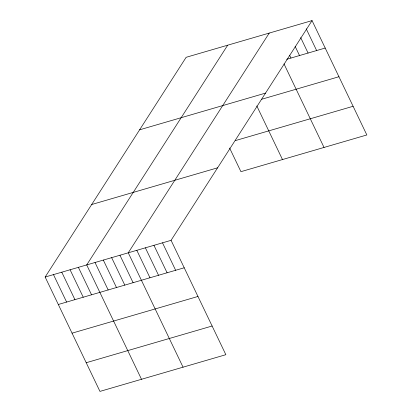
<?xml version="1.0" encoding="UTF-8"?>
<svg xmlns="http://www.w3.org/2000/svg" width="412" height="412" viewBox="0 0 412 412"><rect width="100%" height="100%" fill="white"/><g stroke="black" fill="none" stroke-linecap="round" stroke-linejoin="round"><path stroke-width="0.62" d="M312.049 20.6L171.068 240.33L225.858 354.696L99.951 391.4L45.155 277.034L186.142 57.304L312.049 20.6L366.845 134.966L240.932 171.67L229.618 148.052M227.692 45.191L86.705 264.921L141.501 379.287M269.242 33.078L128.256 252.808L183.052 367.174M286.675 59.287L325.202 48.055M139.617 129.816L265.524 93.112M261.708 99.251L338.947 76.735M235.504 140.569L353.105 106.286M91.68 204.522L217.588 167.818M45.155 277.034L171.068 240.33M58.308 304.489L184.221 267.785M72.054 333.169L197.961 296.465M86.211 362.72L212.118 326.016M306.229 28.814L316.643 50.552M300.683 37.605L308.078 53.05M295.131 46.391L299.519 55.543M289.584 55.177L290.954 58.041M284.012 63.911L324.033 147.445M256.805 105.961L282.483 159.557M162.503 242.828L175.656 270.282M153.944 245.32L167.097 272.78M145.379 247.818L158.532 275.273M136.82 250.316L149.973 277.77M119.944 255.234L133.102 282.689M111.637 257.654L124.79 285.109M103.324 260.075L116.483 287.535M95.017 262.501L108.171 289.955M78.393 267.342L91.552 294.801M70.086 269.767L83.239 297.222M61.774 272.188L74.933 299.642M53.467 274.608L66.62 302.068"/></g></svg>
